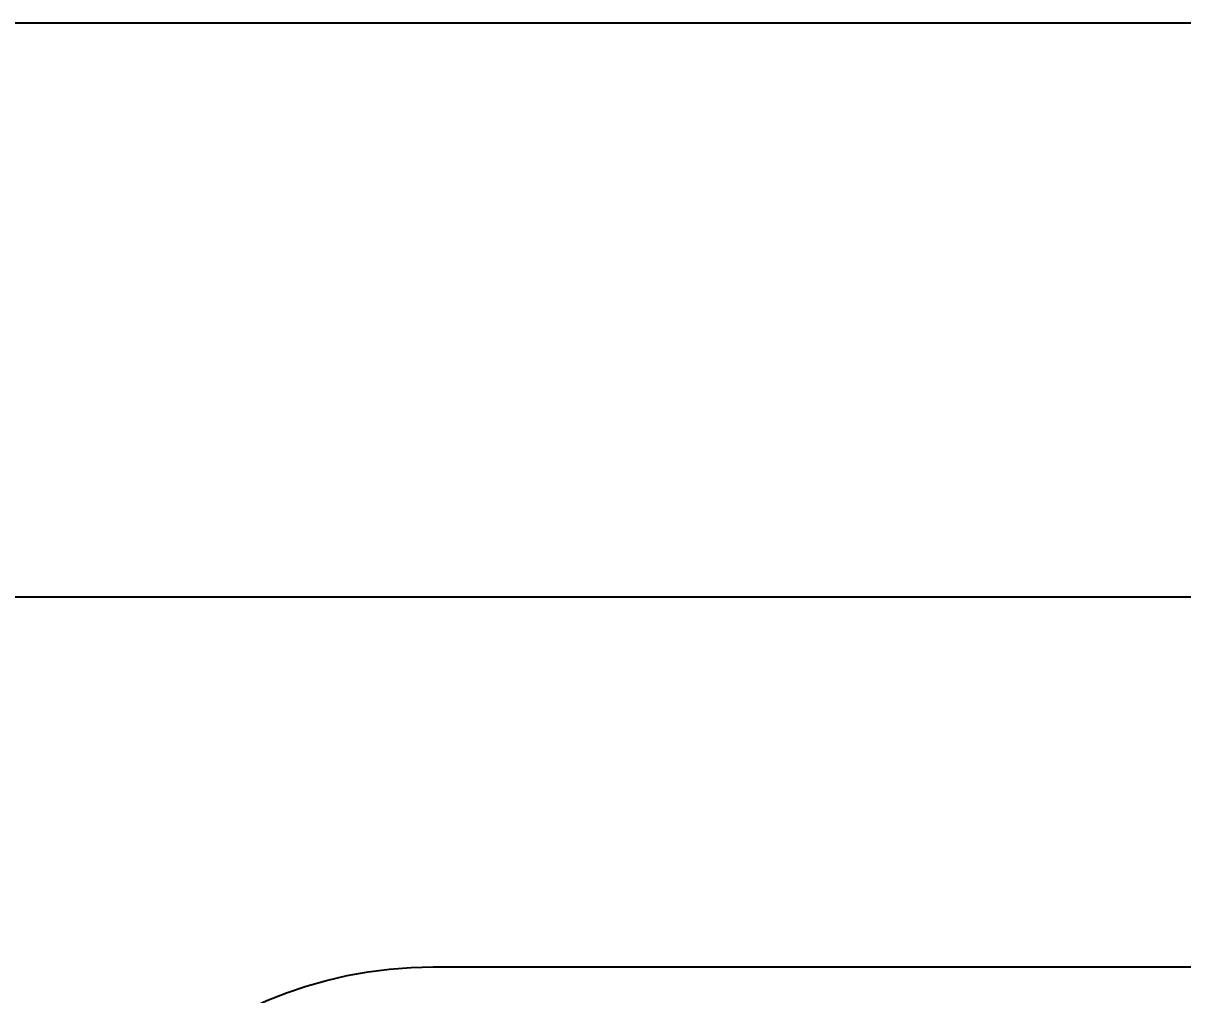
# Model space of a CAD drawing. Extents: x 0 to 420, y 0 to 297.
# Drawn here: x 97.44 to 138.18, y 258.36 to 292.5 of the extents above; entities that cross this region are included whole.
import ezdxf
from ezdxf.enums import TextEntityAlignment as Align

# ---------------------------------------------------------------- set-up
doc = ezdxf.new("R2010")
doc.units = 0
doc.layers.get('0').update_dxf_attribs({"linetype": 'CONTINUOUS'})
doc.layers.get('DEFPOINTS').update_dxf_attribs({"linetype": 'CONTINUOUS'})
for name, color, linetype in [('L35', 3, 'CONTINUOUS'), ('T25', 1, 'CONTINUOUS'), ('TBLK18', 4, 'CONTINUOUS'), ('TBLK25', 1, 'CONTINUOUS'), ('TBLK35', 3, 'CONTINUOUS'), ('TBLK50', 7, 'CONTINUOUS')]:
    doc.layers.add(name, color=color, linetype=linetype)
doc.styles.add('ISO', font='iso3098b')
doc.styles.add('ISO3098B', font='iso3098b.shx')
doc.dimstyles.new('SIGNSDIM', dxfattribs={"dimtxt": 2.5, "dimasz": 0.2, "dimexe": 1.5, "dimexo": 2, "dimgap": 1.5, "dimtad": 1, "dimdec": 4, "dimlfac": 10, "dimrnd": 1, "dimdsep": 46, "dimlunit": 6, "dimtxsty": 'ISO3098B', "dimblk": 'SGNDIM', "dimcen": 2.5, "dimse2": 1, "dimadec": 0, "dimazin": 0, "dimtfac": 1, "dimtdec": 4, "dimtix": 1, "dimtmove": 0, "dimatfit": 3, "dimldrblk": 'SGNDIM', "dimfxl": 1, "dimtolj": 1, "dimtzin": 0, "dimarcsym": 0})

# ---------------------------------------------------------------- blocks, each defined once
blk = doc.blocks.new('SGNDIM')
for p, q in [((0, 4.5), (0, -4.5)), ((0, 0), (-1, 0))]:
    blk.add_line(p, q)
blk = doc.blocks.new('*D20')
at = {"layer": 'DEFPOINTS', "color": 0, "transparency": 16777216}
for p in [(276.846, 272.342), (96.846, 258.577), (276.846, 258.577)]:
    blk.add_point(p, dxfattribs=at)
at = {"layer": 'T25', "color": 0, "lineweight": -2, "transparency": 16777216}
for p, q in [((96.846, 260.577), (96.846, 273.842)), ((276.846, 260.577), (276.846, 273.842)), ((97.046, 272.342), (276.646, 272.342))]:
    blk.add_line(p, q, dxfattribs=at)
at = {"layer": 'T25', "color": 0, "lineweight": -2, "transparency": 16777216, "xscale": 0.2, "yscale": 0.2, "zscale": 0.2, "rotation": 180}
blk.add_blockref('SGNDIM', (96.846, 272.342), dxfattribs=at)
at = {"layer": 'T25', "color": 0, "lineweight": -2, "transparency": 16777216, "xscale": 0.2, "yscale": 0.2, "zscale": 0.2}
blk.add_blockref('SGNDIM', (276.846, 272.342), dxfattribs=at)
at = {"layer": 'T25', "color": 0, "transparency": 16777216, "insert": (186.846, 275.279), "char_height": 2.5, "attachment_point": 5, "style": 'ISO3098B'}
blk.add_mtext('\\A1;1,800', dxfattribs=at)
blk = doc.blocks.new('A3BBLK')
at = {"layer": 'TBLK50'}
blk.add_line((415.5, 292.5), (13, 292.5), dxfattribs=at)
blk = doc.blocks.new('title block')
blk.add_blockref('A3BBLK', (0, 0))
at = {"layer": 'TBLK18', "style": 'ISO'}
blk.add_attdef('MR_DIRECTORATE', text='', height=1.5, dxfattribs=at).set_placement((381.5, 67.119), align=Align.CENTER)
for tag, p in [('STREET_NAME', (355.514, 61.1)), ('SUBURB_POSTCODE', (388.488, 61.1)), ('TELEPHONE_NO.', (368.306, 58.836)), ('FAX_NO.', (393.555, 58.836))]:
    blk.add_attdef(tag, p, '', height=1.5, dxfattribs=at)
at = {"layer": 'TBLK25', "style": 'ISO'}
for tag, height, p in [('MR_BRANCH', 2, (381.5, 64.199)), ('ROAD_SECTION', 1.75, (384.5, 29.162)), ('SLK', 1.75, (384.5, 26.108)), ('CHAINAGE', 1.75, (384.5, 19.205))]:
    blk.add_attdef(tag, text='', height=height, dxfattribs=at).set_placement(p, align=Align.CENTER)
for tag, p, height in [('FILE_NUMBER', (371.773, 53.237), 2.5), ('DESIGNED_/_DRAWN', (371.773, 48.487), 2), ('VERIFIED', (371.773, 43.487), 2), ('APPROVED', (371.773, 38.487), 2), ('LOCAL_AUTHORITY', (370.48, 16.733), 1.25)]:
    blk.add_attdef(tag, p, '', height=height, dxfattribs=at)
at = {"layer": 'TBLK35', "style": 'ISO', "width": 0.9}
for tag, p in [('ROAD_PROJECT&NUMBER', (384.5, 32.231)), ('DRAWING_DESCRIPTION', (384.5, 22.288))]:
    blk.add_attdef(tag, text='', height=2.5, dxfattribs=at).set_placement(p, align=Align.CENTER)
at = {"layer": 'TBLK50', "style": 'ISO'}
blk.add_attdef('DRG_NUMBER', (356.803, 6.021), '', height=5, dxfattribs=at)

msp = doc.modelspace()

# ---------------------------------------------------------------- linework, layer by layer
at = {"layer": 'L35'}
msp.add_lwpolyline([(96.84592, 174.341716), (96.84592, 244.341716, -0.414213562), (111.84592, 259.341716), (261.84592, 259.341716, -0.414213562), (276.84592, 244.341716), (276.84592, 174.341716, -0.414213562), (261.84592, 159.341716), (111.84592, 159.341716, -0.414213562)], format="xyb", close=True, dxfattribs=at)

# ---------------------------------------------------------------- block references
at = {"color": 1}
msp.add_blockref('title block', (0.000001, 0), dxfattribs=at)

# ---------------------------------------------------------------- dimensions: what is measured, and where the dimension line sits
at = {"layer": 'T25'}
dim = msp.add_linear_dim(base=(276.84592, 272.341716), p1=(96.84592, 258.57701), p2=(276.84592, 258.57701), dimstyle='SIGNSDIM', override={"dimse2": 0}, dxfattribs=at)
dim.commit()
dim.dimension.update_dxf_attribs({"geometry": '*D20', "text_midpoint": (186.84592, 275.279216)})

doc.saveas('drawing.dxf')
